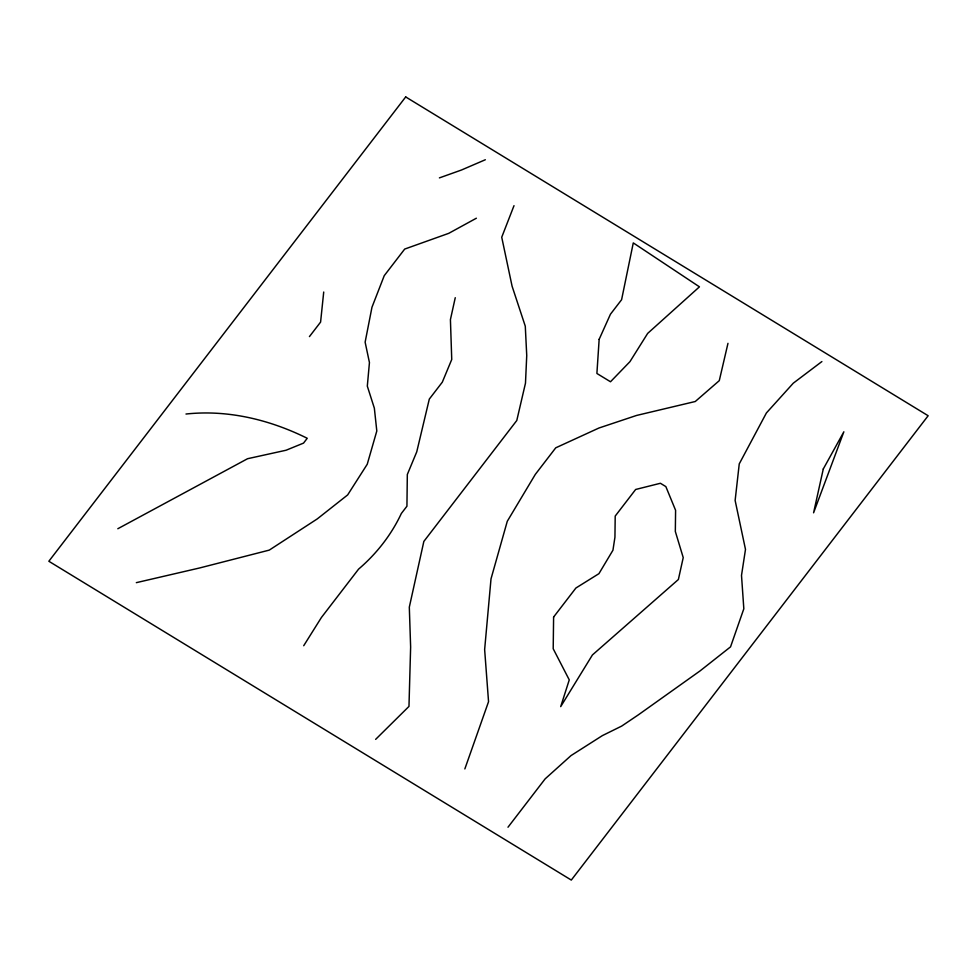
<?xml version="1.0" encoding="UTF-8"?>
<svg xmlns="http://www.w3.org/2000/svg" width="977" height="977" viewBox="0 0 977 977"><rect width="100%" height="100%" fill="white"/><g stroke="black" fill="none" stroke-linecap="round" stroke-linejoin="round"><path stroke-width="1.47" d="M323.717 292.025L320.59 322.092L309.44 336.601M455.258 297.692L450.421 319.601L451.74 359.487L442.312 382.166L429.306 399.092L416.752 451.826L407.324 474.492L406.933 506.22L401.352 513.475A186.778 166.273 0.6 0 1 358.608 569.102L321.433 617.464L303.713 645.724M727.975 343.33L719.28 380.651L695.258 401.51L636.577 415.445L598.95 428.011L555.742 447.82L535.298 474.419L507.283 521.278L491.016 578.848L484.641 649.558L488.549 701.681L464.844 768.923M514.012 205.659L501.726 237.24L512.082 286.188L525.284 326.208L526.737 355.518L525.479 383.167L516.784 420.501L423.847 541.417L409.314 607.144L410.633 647.03L408.972 706.408L375.644 739.369M507.991 827.226L545.154 778.852L571.044 755.575L602.369 735.62L621.69 726.082L638.286 714.895L700.082 670.894L730.54 646.859L743.827 608.781L741.506 575.392L745.488 549.404L735.131 500.456L739.247 463.892L766.408 412.953L793.287 383.179L821.889 361.563M476.373 218.213L448.761 233.332L404.686 249.074L384.242 275.673L371.968 307.254L365.129 342.17L369.44 362.552L367.315 386.123L374.35 408.178L376.804 430.991L367.242 464.246L347.653 494.924L317.195 518.958L269.273 550.112L199.577 567.979L136.328 582.658M117.814 528.74L247.572 458.714L286.066 450.238L303.529 443.118L307.242 438.282C269.762 419.707 227.91 409.51 185.984 414.028M485.337 159.74L461.449 170.022L439.406 177.887M553.605 617.037L553.202 648.765L569.261 679.882L560.7 706.627L592.428 654.944L678.38 579.508L683.228 557.598L675.327 531.464L675.596 510.312L665.85 486.595L660.403 483.273L635.648 489.477L615.205 516.076L614.936 537.228L612.945 550.222L598.938 573.658L575.905 588.02L553.605 617.037M599.157 339.324L596.898 373.47L610.503 381.763L629.945 361.661L647.666 333.401L699.447 286.835L633.279 242.907L621.592 299.719L610.442 314.228L599.157 339.324M823.281 468.984L813.585 512.803L843.859 431.797L823.281 468.984M405.699 96.931L48.85 561.262L571.301 880.069L928.15 415.738L405.699 96.931"/></g></svg>
